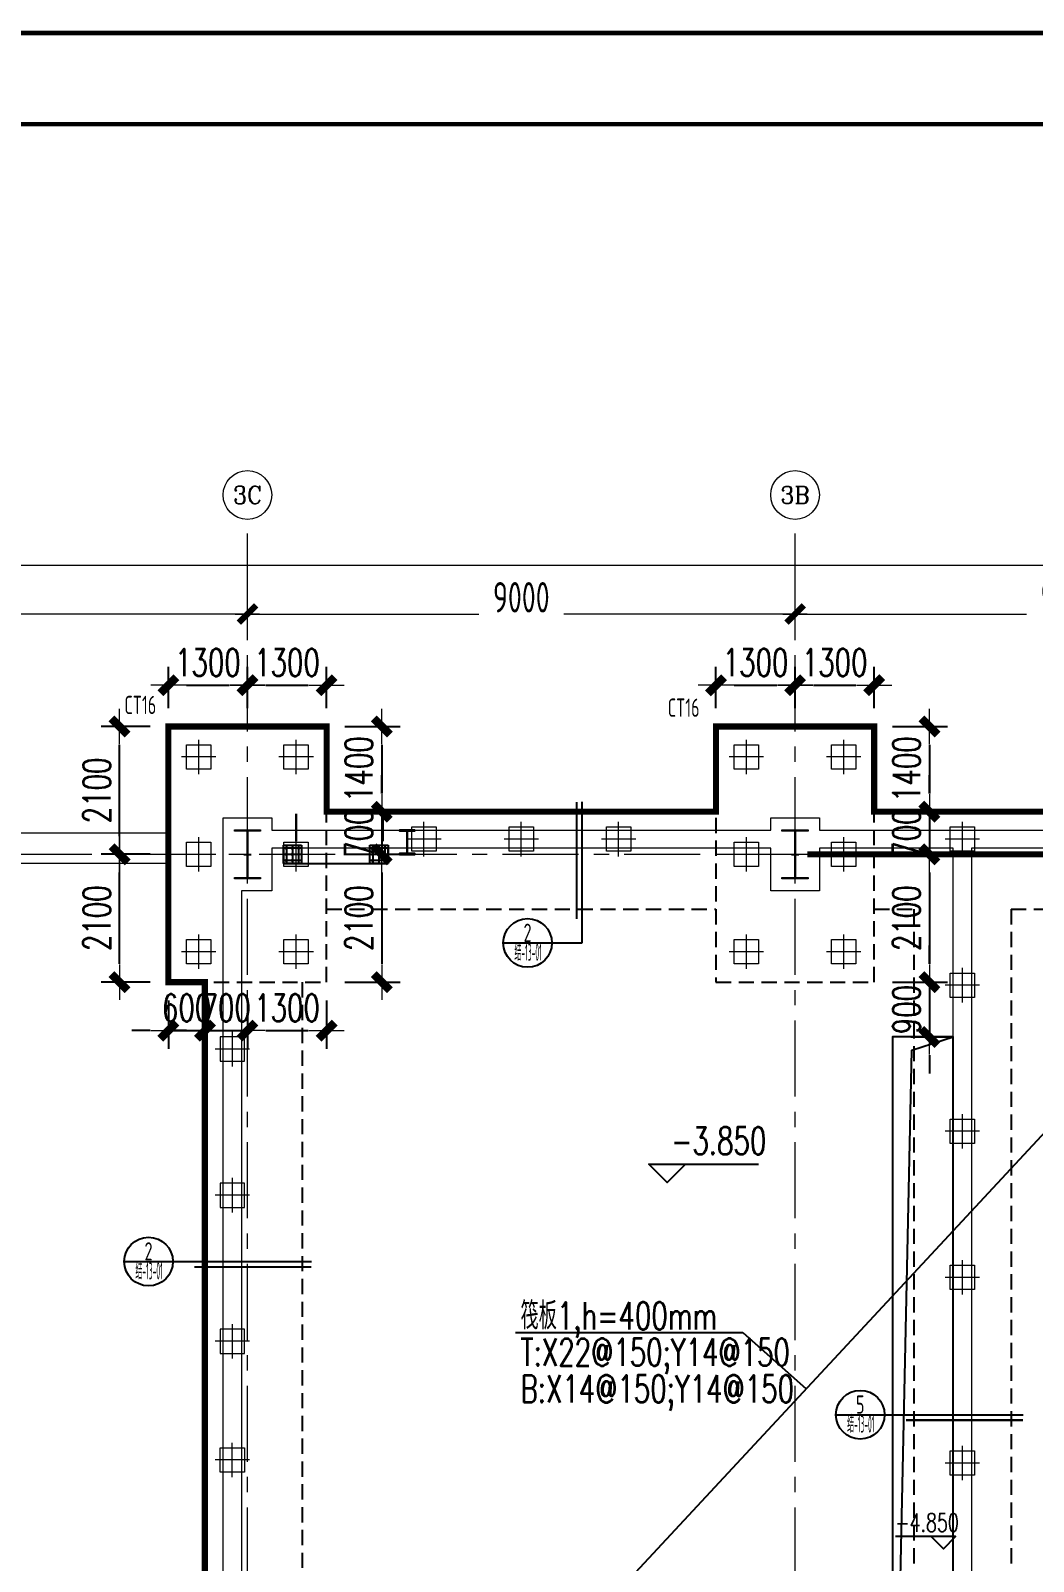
# Model space of a CAD drawing. Extents: x -1201378 to 2367219, y -619313 to 244905.
# Drawn here: x -105322 to -88842, y -195065 to -169915 of the extents above; entities that cross this region are included whole.
import ezdxf
from ezdxf.enums import TextEntityAlignment as Align

# ---------------------------------------------------------------- set-up
doc = ezdxf.new("R2010")
doc.units = 0
doc.header["$LTSCALE"] = 1000
doc.linetypes.add('CENTER', pattern=[2, 1.25, -0.25, 0.25, -0.25])
doc.linetypes.add('HIDDEN', pattern=[0.375, 0.25, -0.125])
doc.layers.get('0').update_dxf_attribs({"linetype": 'CONTINUOUS'})
doc.layers.get('Defpoints').update_dxf_attribs({"linetype": 'CONTINUOUS'})
for name, color, linetype in [('0-cxFrame', 155, 'CONTINUOUS'), ('2钢材断面', 2, 'CONTINUOUS'), ('30预埋件', 30, 'CONTINUOUS'), ('40钢材投影', 40, 'CONTINUOUS'), ('A-AXIS-DP', 126, 'CONTINUOUS'), ('A-WINDOW', 140, 'CONTINUOUS'), ('ALT_CEN-0-30', 1, 'CENTER'), ('S-BG', 131, 'CONTINUOUS'), ('S-CT1', 42, 'HIDDEN'), ('S-DOTE1', 140, 'CENTER'), ('S-SS', 111, 'CONTINUOUS'), ('S-XXX', 241, 'CONTINUOUS'), ('结构轮廓线', 1, 'CONTINUOUS')]:
    doc.layers.add(name, color=color, linetype=linetype)
for name, color, linetype, lineweight in [('0-cxText', 131, 'CONTINUOUS', 25), ('S-axis', 111, 'CONTINUOUS', 0), ('S-bkl', 4, 'CONTINUOUS', 0), ('S-col', 2, 'CONTINUOUS', 0), ('S-ct', 2, 'CONTINUOUS', 0), ('S-dim', 81, 'CONTINUOUS', 0), ('S-dote', 5, 'CENTER', 0), ('S-zhuang', 1, 'CONTINUOUS', 0), ('柱间支撑', 6, 'CENTER', 0)]:
    doc.layers.add(name, color=color, linetype=linetype, lineweight=lineweight)
doc.styles.add('_TCH_AXIS', font='COMPLEX', dxfattribs={"bigfont": 'GBCBIG'})
doc.styles.add('cx_tuming', font='simhei.ttf')
doc.styles.add('cx_tuqian1', font='')
doc.styles.add('DHTEXT-1', font='romans.shx', dxfattribs={"width": 0.7, "bigfont": 'chinese.shx'})
doc.styles.add('HZS', font='hzs.shx', dxfattribs={"width": 0.7, "bigfont": 'hztxt.shx'})
doc.styles.add('SS1', font='tj-romans1.shx', dxfattribs={"width": 0.7, "bigfont": 'tj-hztxt1.shx'})
doc.styles.add('TSSD_Dimension', font='tssdeng.shx', dxfattribs={"width": 0.7, "bigfont": 'hztxt.shx'})
doc.styles.add('黑体', font='simhei.ttf', dxfattribs={"width": 0.8})
doc.styles.get('cx_tuqian1').set_extended_font_data('SimSun')
doc.dimstyles.new('S-150-ARCHI', dxfattribs={"dimscale": 150, "dimtxt": 3, "dimasz": 2, "dimexe": 2, "dimexo": 2, "dimgap": 1, "dimtad": 1, "dimdec": 0, "dimzin": 0, "dimdsep": 46, "dimtxsty": 'SS1', "dimblk1": 'TT', "dimblk2": 'TT', "dimsah": 1, "dimcen": 1, "dimclrd": 256, "dimclre": 256, "dimclrt": 256, "dimadec": 0, "dimazin": 0, "dimtfac": 1, "dimtdec": 0, "dimtix": 1, "dimtmove": 2, "dimatfit": 0, "dimldrblk": 'TT', "dimfxl": 2, "dimtolj": 1, "dimtzin": 0, "dimarcsym": 0})
doc.dimstyles.new('TSSD_200_200', dxfattribs={"dimtxt": 500, "dimasz": 200, "dimexe": 200, "dimexo": 500, "dimgap": 200, "dimtad": 1, "dimdec": 0, "dimzin": 0, "dimdsep": 46, "dimtxsty": 'TSSD_Dimension', "dimblk": 'ARCHTICK', "dimcen": 0, "dimdle": 200, "dimclrt": 7, "dimadec": 0, "dimazin": 0, "dimtfac": 1, "dimtdec": 0, "dimtix": 1, "dimtmove": 2, "dimatfit": 3, "dimfxl": 1, "dimtolj": 1, "dimtzin": 0, "dimarcsym": 0})

# ---------------------------------------------------------------- blocks, each defined once
blk = doc.blocks.new('w42343243')
at = {"layer": 'S-col'}
blk.add_lwpolyline([(-165069, 621020), (-164639, 621020), (-164639, 621002), (-164848, 621002), (-164848, 620238), (-164639, 620238), (-164639, 620220), (-165069, 620220), (-165069, 620238), (-164860, 620238), (-164860, 621002), (-165069, 621002)], close=True, dxfattribs=at)
blk = doc.blocks.new('42343')
at = {"layer": 'A-WINDOW'}
for p in [(18000, 100), (27000, 100)]:
    blk.add_blockref('w42343243', p, dxfattribs=at)
blk = doc.blocks.new('_ArchTick')
at = {"color": 0, "linetype": 'ByBlock', "const_width": 0.5}
blk.add_lwpolyline([(-0.71, -0.71), (0.71, 0.71)], dxfattribs=at)
blk = doc.blocks.new('*D479')
at = {"layer": 'Defpoints', "color": 0, "transparency": 16777216}
for p in [(-101758, -279500), (-110758, -280358), (-101758, -280358)]:
    blk.add_point(p, dxfattribs=at)
at = {"layer": 'S-axis', "color": 0, "lineweight": -2, "transparency": 16777216}
for p, q in [((-110758, -279858), (-110758, -279300)), ((-101758, -279858), (-101758, -279300)), ((-110958, -279500), (-106957, -279500)), ((-101558, -279500), (-105560, -279500))]:
    blk.add_line(p, q, dxfattribs=at)
at = {"layer": 'S-axis', "color": 0, "lineweight": -2, "transparency": 16777216, "xscale": 200, "yscale": 200, "zscale": 200, "rotation": 180}
blk.add_blockref('_ArchTick', (-110758, -279500), dxfattribs=at)
at = {"layer": 'S-axis', "color": 0, "lineweight": -2, "transparency": 16777216, "xscale": 200, "yscale": 200, "zscale": 200}
blk.add_blockref('_ArchTick', (-101758, -279500), dxfattribs=at)
at = {"layer": 'S-axis', "color": 7, "transparency": 16777216, "insert": (-106258, -279225), "char_height": 500, "attachment_point": 5, "style": 'TSSD_Dimension'}
blk.add_mtext('\\A1;9000', dxfattribs=at)
blk = doc.blocks.new('*D480')
at = {"layer": 'Defpoints', "color": 0, "transparency": 16777216}
for p in [(-92758, -279500), (-101758, -280358), (-92758, -280358)]:
    blk.add_point(p, dxfattribs=at)
at = {"layer": 'S-axis', "color": 0, "lineweight": -2, "transparency": 16777216}
for p, q in [((-101758, -279858), (-101758, -279300)), ((-92758, -279858), (-92758, -279300)), ((-101958, -279500), (-97957, -279500)), ((-92558, -279500), (-96560, -279500))]:
    blk.add_line(p, q, dxfattribs=at)
at = {"layer": 'S-axis', "color": 0, "lineweight": -2, "transparency": 16777216, "xscale": 200, "yscale": 200, "zscale": 200, "rotation": 180}
blk.add_blockref('_ArchTick', (-101758, -279500), dxfattribs=at)
at = {"layer": 'S-axis', "color": 0, "lineweight": -2, "transparency": 16777216, "xscale": 200, "yscale": 200, "zscale": 200}
blk.add_blockref('_ArchTick', (-92758, -279500), dxfattribs=at)
at = {"layer": 'S-axis', "color": 7, "transparency": 16777216, "insert": (-97258, -279225), "char_height": 500, "attachment_point": 5, "style": 'TSSD_Dimension'}
blk.add_mtext('\\A1;9000', dxfattribs=at)
blk = doc.blocks.new('*D481')
at = {"layer": 'Defpoints', "color": 0, "transparency": 16777216}
for p in [(-83758, -279500), (-92758, -280358), (-83758, -280358)]:
    blk.add_point(p, dxfattribs=at)
at = {"layer": 'S-axis', "color": 0, "lineweight": -2, "transparency": 16777216}
for p, q in [((-92758, -279858), (-92758, -279300)), ((-83758, -279858), (-83758, -279300)), ((-92958, -279500), (-88957, -279500)), ((-83558, -279500), (-87560, -279500))]:
    blk.add_line(p, q, dxfattribs=at)
at = {"layer": 'S-axis', "color": 0, "lineweight": -2, "transparency": 16777216, "xscale": 200, "yscale": 200, "zscale": 200, "rotation": 180}
blk.add_blockref('_ArchTick', (-92758, -279500), dxfattribs=at)
at = {"layer": 'S-axis', "color": 0, "lineweight": -2, "transparency": 16777216, "xscale": 200, "yscale": 200, "zscale": 200}
blk.add_blockref('_ArchTick', (-83758, -279500), dxfattribs=at)
at = {"layer": 'S-axis', "color": 7, "transparency": 16777216, "insert": (-88258, -279225), "char_height": 500, "attachment_point": 5, "style": 'TSSD_Dimension'}
blk.add_mtext('\\A1;9000', dxfattribs=at)
blk = doc.blocks.new('*D483')
at = {"layer": 'Defpoints', "color": 0, "transparency": 16777216}
for p in [(-82958, -278700), (-268658, -280258), (-82958, -280258)]:
    blk.add_point(p, dxfattribs=at)
at = {"layer": 'S-axis', "color": 0, "lineweight": -2, "transparency": 16777216}
for p, q in [((-268658, -279758), (-268658, -278500)), ((-82958, -279758), (-82958, -278500)), ((-268858, -278700), (-176749, -278700)), ((-82758, -278700), (-174868, -278700))]:
    blk.add_line(p, q, dxfattribs=at)
at = {"layer": 'S-axis', "color": 0, "lineweight": -2, "transparency": 16777216, "xscale": 200, "yscale": 200, "zscale": 200, "rotation": 180}
blk.add_blockref('_ArchTick', (-268658, -278700), dxfattribs=at)
at = {"layer": 'S-axis', "color": 0, "lineweight": -2, "transparency": 16777216, "xscale": 200, "yscale": 200, "zscale": 200}
blk.add_blockref('_ArchTick', (-82958, -278700), dxfattribs=at)
at = {"layer": 'S-axis', "color": 7, "transparency": 16777216, "insert": (-175808, -278425), "char_height": 500, "attachment_point": 5, "style": 'TSSD_Dimension'}
blk.add_mtext('\\A1;185700', dxfattribs=at)
blk = doc.blocks.new('TK22.A0 L(Dragon)')
at = {"layer": '0-cxFrame', "color": 7, "const_width": 0.5}
blk.add_lwpolyline([(0, 0), (-1486, 0), (-1486, 841), (0, 841)], close=True, dxfattribs=at)
at = {"layer": '0-cxFrame', "const_width": 0.5}
blk.add_lwpolyline([(-80, 10), (-1466, 10), (-1466, 831), (-80, 831)], close=True, dxfattribs=at)
at = {"style": '黑体', "flags": 4}
blk.add_attdef('图幅', text='', height=3.3, dxfattribs=at).set_placement((-40, 3), align=Align.RIGHT)
at = {"layer": '0-cxText', "flags": 4}
for tag, height, style, p in [('建设单位', 3.5, 'cx_tuming', (-45, 240)), ('项目名称', 3.5, 'cx_tuming', (-45, 210)), ('子项名称', 3.5, 'cx_tuming', (-45, 180)), ('工程编号', 3.3, 'cx_tuqian1', (-35, 165)), ('图名1', 3.5, 'cx_tuming', (-45, 87)), ('图名2', 3.5, 'cx_tuming', (-45, 79)), ('图名3', 3.5, 'cx_tuming', (-45, 71)), ('出图日期', 3.3, 'cx_tuqian1', (-39, 60)), ('专业', 3.3, 'cx_tuqian1', (-55, 52)), ('图号', 3.3, 'cx_tuqian1', (-55, 44)), ('版次', 3.3, 'cx_tuqian1', (-20, 44))]:
    blk.add_attdef(tag, text='', height=height, dxfattribs=dict(at, style=style)).set_placement(p, align=Align.MIDDLE)
at = {"layer": 'Defpoints', "color": 6, "flags": 4}
for tag, height, style, p in [('tufu', 3.3, '黑体', (-12, 12)), ('dwfname', 4, 'cx_tuqian1', (-80, 3))]:
    blk.add_attdef(tag, text='', height=height, dxfattribs=dict(at, style=style)).set_placement(p, align=Align.RIGHT)
blk = doc.blocks.new('FZ-400')
for p, q in [((0, -283), (0, 283)), ((-283, 0), (283, 0))]:
    blk.add_line(p, q)
blk.add_lwpolyline([(200, -200), (-200, -200), (-200, 200), (200, 200)], close=True)
blk = doc.blocks.new('TT')
blk.add_line((-0.969, 0), (0.969, 0))
at = {"const_width": 0.45}
blk.add_lwpolyline([(-0.442, -0.442), (0.442, 0.442)], dxfattribs=at)
blk = doc.blocks.new('*D1834')
at = {"layer": 'Defpoints', "color": 0, "transparency": 16777216}
for p in [(-103860, -183448), (-103058, -183448), (-103058, -185548)]:
    blk.add_point(p, dxfattribs=at)
at = {"layer": 'S-dim', "lineweight": -2, "transparency": 16777216}
for p, q in [((-103358, -183448), (-104160, -183448)), ((-103860, -185248), (-103860, -183748)), ((-103358, -185548), (-104160, -185548))]:
    blk.add_line(p, q, dxfattribs=at)
at = {"layer": 'S-dim', "lineweight": -2, "transparency": 16777216, "xscale": 300, "yscale": 300, "zscale": 300}
for p, rotation in [((-103860, -183448), 90), ((-103860, -185548), 270)]:
    blk.add_blockref('TT', p, dxfattribs=dict(at, rotation=rotation))
at = {"layer": 'S-dim', "transparency": 16777216, "insert": (-104235, -184498), "char_height": 450, "attachment_point": 5, "rotation": 90, "style": 'SS1'}
blk.add_mtext('\\A1;2100', dxfattribs=at)
blk = doc.blocks.new('*D1835')
at = {"layer": 'Defpoints', "color": 0, "transparency": 16777216}
for p in [(-103860, -181348), (-103058, -181348), (-103058, -183448)]:
    blk.add_point(p, dxfattribs=at)
at = {"layer": 'S-dim', "lineweight": -2, "transparency": 16777216}
for p, q in [((-103358, -181348), (-104160, -181348)), ((-103860, -183148), (-103860, -181648)), ((-103358, -183448), (-104160, -183448))]:
    blk.add_line(p, q, dxfattribs=at)
at = {"layer": 'S-dim', "lineweight": -2, "transparency": 16777216, "xscale": 300, "yscale": 300, "zscale": 300}
for p, rotation in [((-103860, -181348), 90), ((-103860, -183448), 270)]:
    blk.add_blockref('TT', p, dxfattribs=dict(at, rotation=rotation))
at = {"layer": 'S-dim', "transparency": 16777216, "insert": (-104235, -182398), "char_height": 450, "attachment_point": 5, "rotation": 90, "style": 'SS1'}
blk.add_mtext('\\A1;2100', dxfattribs=at)
blk = doc.blocks.new('*D1836')
at = {"layer": 'Defpoints', "color": 0, "transparency": 16777216}
for p in [(-101758, -180670), (-103058, -181348), (-101758, -181348)]:
    blk.add_point(p, dxfattribs=at)
at = {"layer": 'S-dim', "lineweight": -2, "transparency": 16777216}
for p, q in [((-103058, -181048), (-103058, -180370)), ((-101758, -181048), (-101758, -180370)), ((-102758, -180670), (-102058, -180670))]:
    blk.add_line(p, q, dxfattribs=at)
at = {"layer": 'S-dim', "lineweight": -2, "transparency": 16777216, "xscale": 300, "yscale": 300, "zscale": 300, "rotation": 180}
blk.add_blockref('TT', (-103058, -180670), dxfattribs=at)
at = {"layer": 'S-dim', "lineweight": -2, "transparency": 16777216, "xscale": 300, "yscale": 300, "zscale": 300}
blk.add_blockref('TT', (-101758, -180670), dxfattribs=at)
at = {"layer": 'S-dim', "transparency": 16777216, "insert": (-102408, -180295), "char_height": 450, "attachment_point": 5, "style": 'SS1'}
blk.add_mtext('\\A1;1300', dxfattribs=at)
blk = doc.blocks.new('*D1837')
at = {"layer": 'Defpoints', "color": 0, "transparency": 16777216}
for p in [(-100458, -180670), (-101758, -181348), (-100458, -181348)]:
    blk.add_point(p, dxfattribs=at)
at = {"layer": 'S-dim', "lineweight": -2, "transparency": 16777216}
for p, q in [((-101758, -181048), (-101758, -180370)), ((-100458, -181048), (-100458, -180370)), ((-101458, -180670), (-100758, -180670))]:
    blk.add_line(p, q, dxfattribs=at)
at = {"layer": 'S-dim', "lineweight": -2, "transparency": 16777216, "xscale": 300, "yscale": 300, "zscale": 300, "rotation": 180}
blk.add_blockref('TT', (-101758, -180670), dxfattribs=at)
at = {"layer": 'S-dim', "lineweight": -2, "transparency": 16777216, "xscale": 300, "yscale": 300, "zscale": 300}
blk.add_blockref('TT', (-100458, -180670), dxfattribs=at)
at = {"layer": 'S-dim', "transparency": 16777216, "insert": (-101108, -180295), "char_height": 450, "attachment_point": 5, "style": 'SS1'}
blk.add_mtext('\\A1;1300', dxfattribs=at)
blk = doc.blocks.new('*D1838')
at = {"layer": 'Defpoints', "color": 0, "transparency": 16777216}
for p in [(-92758, -180670), (-94058, -181348), (-92758, -181348)]:
    blk.add_point(p, dxfattribs=at)
at = {"layer": 'S-dim', "lineweight": -2, "transparency": 16777216}
for p, q in [((-94058, -181048), (-94058, -180370)), ((-92758, -181048), (-92758, -180370)), ((-93758, -180670), (-93058, -180670))]:
    blk.add_line(p, q, dxfattribs=at)
at = {"layer": 'S-dim', "lineweight": -2, "transparency": 16777216, "xscale": 300, "yscale": 300, "zscale": 300, "rotation": 180}
blk.add_blockref('TT', (-94058, -180670), dxfattribs=at)
at = {"layer": 'S-dim', "lineweight": -2, "transparency": 16777216, "xscale": 300, "yscale": 300, "zscale": 300}
blk.add_blockref('TT', (-92758, -180670), dxfattribs=at)
at = {"layer": 'S-dim', "transparency": 16777216, "insert": (-93408, -180295), "char_height": 450, "attachment_point": 5, "style": 'SS1'}
blk.add_mtext('\\A1;1300', dxfattribs=at)
blk = doc.blocks.new('*D1839')
at = {"layer": 'Defpoints', "color": 0, "transparency": 16777216}
for p in [(-91458, -180670), (-92758, -181348), (-91458, -181348)]:
    blk.add_point(p, dxfattribs=at)
at = {"layer": 'S-dim', "lineweight": -2, "transparency": 16777216}
for p, q in [((-92758, -181048), (-92758, -180370)), ((-91458, -181048), (-91458, -180370)), ((-92458, -180670), (-91758, -180670))]:
    blk.add_line(p, q, dxfattribs=at)
at = {"layer": 'S-dim', "lineweight": -2, "transparency": 16777216, "xscale": 300, "yscale": 300, "zscale": 300, "rotation": 180}
blk.add_blockref('TT', (-92758, -180670), dxfattribs=at)
at = {"layer": 'S-dim', "lineweight": -2, "transparency": 16777216, "xscale": 300, "yscale": 300, "zscale": 300}
blk.add_blockref('TT', (-91458, -180670), dxfattribs=at)
at = {"layer": 'S-dim', "transparency": 16777216, "insert": (-92108, -180295), "char_height": 450, "attachment_point": 5, "style": 'SS1'}
blk.add_mtext('\\A1;1300', dxfattribs=at)
blk = doc.blocks.new('*D1860')
at = {"layer": 'Defpoints', "color": 0, "transparency": 16777216}
for p in [(-91458, -181348), (-91458, -182748), (-90551, -182748)]:
    blk.add_point(p, dxfattribs=at)
at = {"layer": 'S-dim', "lineweight": -2, "transparency": 16777216}
for p, q in [((-91158, -181348), (-90251, -181348)), ((-90551, -181648), (-90551, -182448)), ((-91158, -182748), (-90251, -182748))]:
    blk.add_line(p, q, dxfattribs=at)
at = {"layer": 'S-dim', "lineweight": -2, "transparency": 16777216, "xscale": 300, "yscale": 300, "zscale": 300}
for p, rotation in [((-90551, -181348), 90), ((-90551, -182748), 270)]:
    blk.add_blockref('TT', p, dxfattribs=dict(at, rotation=rotation))
at = {"layer": 'S-dim', "transparency": 16777216, "insert": (-90926, -182048), "char_height": 450, "attachment_point": 5, "rotation": 90, "style": 'SS1'}
blk.add_mtext('\\A1;1400', dxfattribs=at)
blk = doc.blocks.new('*D1861')
at = {"layer": 'Defpoints', "color": 0, "transparency": 16777216}
for p in [(-91458, -182748), (-91458, -183448), (-90551, -183448)]:
    blk.add_point(p, dxfattribs=at)
at = {"layer": 'S-dim', "lineweight": -2, "transparency": 16777216}
for p, q in [((-90551, -182448), (-90551, -182148)), ((-91158, -182748), (-90251, -182748)), ((-90551, -182748), (-90551, -183448)), ((-91158, -183448), (-90251, -183448)), ((-90551, -183748), (-90551, -184048))]:
    blk.add_line(p, q, dxfattribs=at)
at = {"layer": 'S-dim', "lineweight": -2, "transparency": 16777216, "xscale": 300, "yscale": 300, "zscale": 300}
for p, rotation in [((-90551, -182748), 270), ((-90551, -183448), 90)]:
    blk.add_blockref('TT', p, dxfattribs=dict(at, rotation=rotation))
at = {"layer": 'S-dim', "transparency": 16777216, "insert": (-90926, -183098), "char_height": 450, "attachment_point": 5, "rotation": 90, "style": 'SS1'}
blk.add_mtext('\\A1;700', dxfattribs=at)
blk = doc.blocks.new('*D1862')
at = {"layer": 'Defpoints', "color": 0, "transparency": 16777216}
for p in [(-91458, -183448), (-91458, -185548), (-90551, -185548)]:
    blk.add_point(p, dxfattribs=at)
at = {"layer": 'S-dim', "lineweight": -2, "transparency": 16777216}
for p, q in [((-91158, -183448), (-90251, -183448)), ((-90551, -183748), (-90551, -185248)), ((-91158, -185548), (-90251, -185548))]:
    blk.add_line(p, q, dxfattribs=at)
at = {"layer": 'S-dim', "lineweight": -2, "transparency": 16777216, "xscale": 300, "yscale": 300, "zscale": 300}
for p, rotation in [((-90551, -183448), 90), ((-90551, -185548), 270)]:
    blk.add_blockref('TT', p, dxfattribs=dict(at, rotation=rotation))
at = {"layer": 'S-dim', "transparency": 16777216, "insert": (-90926, -184498), "char_height": 450, "attachment_point": 5, "rotation": 90, "style": 'SS1'}
blk.add_mtext('\\A1;2100', dxfattribs=at)
blk = doc.blocks.new('*D1863')
at = {"layer": 'Defpoints', "color": 0, "transparency": 16777216}
for p in [(-100458, -181348), (-100458, -182748), (-99551, -182748)]:
    blk.add_point(p, dxfattribs=at)
at = {"layer": 'S-dim', "lineweight": -2, "transparency": 16777216}
for p, q in [((-100158, -181348), (-99251, -181348)), ((-99551, -181648), (-99551, -182448)), ((-100158, -182748), (-99251, -182748))]:
    blk.add_line(p, q, dxfattribs=at)
at = {"layer": 'S-dim', "lineweight": -2, "transparency": 16777216, "xscale": 300, "yscale": 300, "zscale": 300}
for p, rotation in [((-99551, -181348), 90), ((-99551, -182748), 270)]:
    blk.add_blockref('TT', p, dxfattribs=dict(at, rotation=rotation))
at = {"layer": 'S-dim', "transparency": 16777216, "insert": (-99926, -182048), "char_height": 450, "attachment_point": 5, "rotation": 90, "style": 'SS1'}
blk.add_mtext('\\A1;1400', dxfattribs=at)
blk = doc.blocks.new('*D1864')
at = {"layer": 'Defpoints', "color": 0, "transparency": 16777216}
for p in [(-100458, -182748), (-100458, -183448), (-99551, -183448)]:
    blk.add_point(p, dxfattribs=at)
at = {"layer": 'S-dim', "lineweight": -2, "transparency": 16777216}
for p, q in [((-99551, -182448), (-99551, -182148)), ((-100158, -182748), (-99251, -182748)), ((-99551, -182748), (-99551, -183448)), ((-100158, -183448), (-99251, -183448)), ((-99551, -183748), (-99551, -184048))]:
    blk.add_line(p, q, dxfattribs=at)
at = {"layer": 'S-dim', "lineweight": -2, "transparency": 16777216, "xscale": 300, "yscale": 300, "zscale": 300}
for p, rotation in [((-99551, -182748), 270), ((-99551, -183448), 90)]:
    blk.add_blockref('TT', p, dxfattribs=dict(at, rotation=rotation))
at = {"layer": 'S-dim', "transparency": 16777216, "insert": (-99926, -183098), "char_height": 450, "attachment_point": 5, "rotation": 90, "style": 'SS1'}
blk.add_mtext('\\A1;700', dxfattribs=at)
blk = doc.blocks.new('*D1865')
at = {"layer": 'Defpoints', "color": 0, "transparency": 16777216}
for p in [(-100458, -183448), (-100458, -185548), (-99551, -185548)]:
    blk.add_point(p, dxfattribs=at)
at = {"layer": 'S-dim', "lineweight": -2, "transparency": 16777216}
for p, q in [((-100158, -183448), (-99251, -183448)), ((-99551, -183748), (-99551, -185248)), ((-100158, -185548), (-99251, -185548))]:
    blk.add_line(p, q, dxfattribs=at)
at = {"layer": 'S-dim', "lineweight": -2, "transparency": 16777216, "xscale": 300, "yscale": 300, "zscale": 300}
for p, rotation in [((-99551, -183448), 90), ((-99551, -185548), 270)]:
    blk.add_blockref('TT', p, dxfattribs=dict(at, rotation=rotation))
at = {"layer": 'S-dim', "transparency": 16777216, "insert": (-99926, -184498), "char_height": 450, "attachment_point": 5, "rotation": 90, "style": 'SS1'}
blk.add_mtext('\\A1;2100', dxfattribs=at)
blk = doc.blocks.new('*D1866')
at = {"layer": 'Defpoints', "color": 0, "transparency": 16777216}
for p in [(-103058, -185548), (-102458, -185548), (-102458, -186345)]:
    blk.add_point(p, dxfattribs=at)
at = {"layer": 'S-dim', "lineweight": -2, "transparency": 16777216}
for p, q in [((-103058, -185848), (-103058, -186645)), ((-102458, -185848), (-102458, -186645)), ((-103358, -186345), (-103658, -186345)), ((-103058, -186345), (-102458, -186345)), ((-102158, -186345), (-101858, -186345))]:
    blk.add_line(p, q, dxfattribs=at)
at = {"layer": 'S-dim', "lineweight": -2, "transparency": 16777216, "xscale": 300, "yscale": 300, "zscale": 300}
blk.add_blockref('TT', (-103058, -186345), dxfattribs=at)
at = {"layer": 'S-dim', "lineweight": -2, "transparency": 16777216, "xscale": 300, "yscale": 300, "zscale": 300, "rotation": 180}
blk.add_blockref('TT', (-102458, -186345), dxfattribs=at)
at = {"layer": 'S-dim', "transparency": 16777216, "insert": (-102758, -185970), "char_height": 450, "attachment_point": 5, "style": 'SS1'}
blk.add_mtext('\\A1;600', dxfattribs=at)
blk = doc.blocks.new('*D1867')
at = {"layer": 'Defpoints', "color": 0, "transparency": 16777216}
for p in [(-102458, -185548), (-101758, -185548), (-101758, -186345)]:
    blk.add_point(p, dxfattribs=at)
at = {"layer": 'S-dim', "lineweight": -2, "transparency": 16777216}
for p, q in [((-102458, -185848), (-102458, -186645)), ((-101758, -185848), (-101758, -186645)), ((-102758, -186345), (-103058, -186345)), ((-102458, -186345), (-101758, -186345)), ((-101458, -186345), (-101158, -186345))]:
    blk.add_line(p, q, dxfattribs=at)
at = {"layer": 'S-dim', "lineweight": -2, "transparency": 16777216, "xscale": 300, "yscale": 300, "zscale": 300}
blk.add_blockref('TT', (-102458, -186345), dxfattribs=at)
at = {"layer": 'S-dim', "lineweight": -2, "transparency": 16777216, "xscale": 300, "yscale": 300, "zscale": 300, "rotation": 180}
blk.add_blockref('TT', (-101758, -186345), dxfattribs=at)
at = {"layer": 'S-dim', "transparency": 16777216, "insert": (-102108, -185970), "char_height": 450, "attachment_point": 5, "style": 'SS1'}
blk.add_mtext('\\A1;700', dxfattribs=at)
blk = doc.blocks.new('*D1868')
at = {"layer": 'Defpoints', "color": 0, "transparency": 16777216}
for p in [(-101758, -185548), (-100458, -185548), (-100458, -186345)]:
    blk.add_point(p, dxfattribs=at)
at = {"layer": 'S-dim', "lineweight": -2, "transparency": 16777216}
for p, q in [((-101758, -185848), (-101758, -186645)), ((-100458, -185848), (-100458, -186645)), ((-101458, -186345), (-100758, -186345))]:
    blk.add_line(p, q, dxfattribs=at)
at = {"layer": 'S-dim', "lineweight": -2, "transparency": 16777216, "xscale": 300, "yscale": 300, "zscale": 300, "rotation": 180}
blk.add_blockref('TT', (-101758, -186345), dxfattribs=at)
at = {"layer": 'S-dim', "lineweight": -2, "transparency": 16777216, "xscale": 300, "yscale": 300, "zscale": 300}
blk.add_blockref('TT', (-100458, -186345), dxfattribs=at)
at = {"layer": 'S-dim', "transparency": 16777216, "insert": (-101108, -185970), "char_height": 450, "attachment_point": 5, "style": 'SS1'}
blk.add_mtext('\\A1;1300', dxfattribs=at)
blk = doc.blocks.new('*D1948')
at = {"layer": 'Defpoints', "color": 0, "transparency": 16777216}
for p in [(-91458, -185548), (-91158, -186448), (-90551, -186448)]:
    blk.add_point(p, dxfattribs=at)
at = {"layer": 'S-dim', "lineweight": -2, "transparency": 16777216}
for p, q in [((-90551, -185248), (-90551, -184948)), ((-91158, -185548), (-90251, -185548)), ((-90551, -185548), (-90551, -186448)), ((-90858, -186448), (-90251, -186448)), ((-90551, -186748), (-90551, -187048))]:
    blk.add_line(p, q, dxfattribs=at)
at = {"layer": 'S-dim', "lineweight": -2, "transparency": 16777216, "xscale": 300, "yscale": 300, "zscale": 300}
for p, rotation in [((-90551, -185548), 270), ((-90551, -186448), 90)]:
    blk.add_blockref('TT', p, dxfattribs=dict(at, rotation=rotation))
at = {"layer": 'S-dim', "transparency": 16777216, "insert": (-90926, -185998), "char_height": 450, "attachment_point": 5, "rotation": 90, "style": 'SS1'}
blk.add_mtext('\\A1;900', dxfattribs=at)
blk = doc.blocks.new('3号一层翻口')
at = {"layer": '结构轮廓线', "color": 1, "ltscale": 500}
for p, q in [((-401168, -183348), (-401168, -183598)), ((-399448, -183598), (-399448, -183348)), ((-401168, -183598), (-399448, -183598))]:
    blk.add_line(p, q, dxfattribs=at)
blk = doc.blocks.new('20250903183753')
at = {"layer": '2钢材断面'}
for p, q in [((150, 0), (-150, 0)), ((-150, 0), (-150, -300)), ((150, -300), (150, 0)), ((-150, -300), (150, -300))]:
    blk.add_line(p, q, dxfattribs=at)
at = {"layer": '40钢材投影'}
for centre, radius in [((-100, -50), 12), ((-100, -150), 12), ((-100, -250), 12), ((-100, -50), 6), ((-100, -150), 6), ((-100, -250), 6), ((0, -50), 12), ((0, -150), 12), ((0, -250), 12), ((0, -50), 6), ((0, -150), 6), ((0, -250), 6), ((100, -50), 12), ((100, -150), 12), ((100, -251), 12), ((100, -50), 6), ((100, -150), 6), ((100, -251), 6)]:
    blk.add_circle(centre, radius, dxfattribs=at)
at = {"layer": 'ALT_CEN-0-30', "ltscale": 20}
for p, q in [((-100, 0), (-100, -300)), ((0, 0), (0, -300)), ((100, 0), (100, -300)), ((-150, -50), (150, -50)), ((-150, -150), (150, -150)), ((-150, -250), (150, -250))]:
    blk.add_line(p, q, dxfattribs=at)
blk = doc.blocks.new('20250903183821')
at = {"ltscale": 50}
blk.add_blockref('20250903183753', (0, 0), dxfattribs=at)
at = {"layer": '30预埋件', "style": 'DHTEXT-1', "text_generation_flag": 6, "width": 0.55}
blk.add_attdef('B', (-105, 65), '', height=450, rotation=180, dxfattribs=at)
blk = doc.blocks.new('A$Ccb1bed3b')
at = {"layer": '柱间支撑', "const_width": 100}
blk.add_lwpolyline([(183800, 150), (175200, 150)], dxfattribs=at)
blk = doc.blocks.new('3#轴网')
at = {"layer": 'S-axis'}
for centre in [(-101758.5, -277544.2), (-92758.5, -277544.2)]:
    blk.add_circle(centre, 400, dxfattribs=at)
at = {"layer": 'S-dote'}
for p, q in [((-101758.5, -363428.2), (-101758.5, -277944.2)), ((-92758.5, -363428.2), (-92758.5, -277944.2)), ((-78316.2, -283448.2), (-273210.6, -283448.2))]:
    blk.add_line(p, q, dxfattribs=at)
at = {"layer": 'S-axis', "style": '_TCH_AXIS'}
for s, height, p, p2 in [('3C', 294.28, (-101996.7, -277691.4), (-101520.2, -277691.4)), ('3B', 282.17, (-93000.3, -277685.3), (-92516.6, -277685.3))]:
    blk.add_text(s, height=height, dxfattribs=at).set_placement(p, p2, align=Align.FIT)
at = {"layer": 'S-axis'}
for base, p1, p2, picture, middle in [((-82958.5, -278700.4), (-268658.5, -280258.4), (-82958.5, -280258.4), '*D483', (-175808.5, -278425.4)), ((-101758.5, -279500.4), (-110758.5, -280358.4), (-101758.5, -280358.4), '*D479', (-106258.5, -279225.4)), ((-92758.5, -279500.4), (-101758.5, -280358.4), (-92758.5, -280358.4), '*D480', (-97258.5, -279225.4)), ((-83758.5, -279500.4), (-92758.5, -280358.4), (-83758.5, -280358.4), '*D481', (-88258.5, -279225.4))]:
    dim = blk.add_linear_dim(base=base, p1=p1, p2=p2, angle=0, dimstyle='TSSD_200_200', dxfattribs=at)
    dim.commit()
    dim.dimension.update_dxf_attribs({"geometry": picture, "text_midpoint": middle, "dimtype": 161})

msp = doc.modelspace()

# ---------------------------------------------------------------- linework, layer by layer
at = {"layer": 'A-AXIS-DP', "color": 1, "ltscale": 10000}
msp.add_lwpolyline([(-99258.5, -183448.3), (-99008.5, -183448.3), (-99008.5, -183436.3), (-99129.5, -183436.3), (-99129.5, -183060.3), (-99008.5, -183060.3), (-99008.5, -183048.3), (-99258.5, -183048.3), (-99258.5, -183060.3), (-99137.5, -183060.3), (-99137.5, -183436.3), (-99258.5, -183436.3)], close=True, dxfattribs=at)
at = {"layer": 'S-BG'}
msp.add_lwpolyline([(-91158.5, -201459.1), (-90158.5, -201459.1), (-90158.5, -186448.2), (-91158.5, -186448.2)], close=True, dxfattribs=at)
for points in [[(-91158.5, -201459.1), (-90840.5, -186665.9), (-90158.5, -186448.2)], [(-94561, -188537.5), (-94861, -188837.5), (-95161, -188537.5), (-93361, -188537.5)], [(-90520.3, -194656.8), (-90320.3, -194856.8), (-90120.3, -194656.8), (-91109, -194656.8)]]:
    msp.add_lwpolyline(points, dxfattribs=at)
at = {"layer": 'S-bkl'}
for p, q in [((-103058.5, -183098.2), (-251012.9, -183098.2)), ((-103028.5, -183597.3), (-250596.6, -183597.3))]:
    msp.add_line(p, q, dxfattribs=at)
at = {"layer": 'S-col'}
for points in [[(-102158.5, -200798.2), (-102158.5, -184048.3), (-102158.5, -182848.3), (-101358.5, -182848.3), (-101358.5, -183048.3), (-93158.5, -183048.3), (-93158.5, -182848.3), (-92358.5, -182848.3), (-92358.5, -183048.3), (-84158.5, -183048.3), (-84158.5, -182848.3), (-82958.5, -182848.3), (-82958.5, -201998.2), (-84158.5, -201998.2), (-84158.5, -201799.1), (-92358.5, -201799.1), (-92358.5, -201998.2), (-93158.5, -201998.2), (-93158.5, -201799.1), (-101358.5, -201799.1), (-101358.5, -201998.2), (-102158.5, -201998.2), (-102158.5, -200798.2)], [(-101358.5, -183348.3), (-101358.5, -184048.3), (-101858.5, -184048.3), (-101858.5, -200798.2), (-101358.5, -200798.2), (-101358.5, -201499.1), (-93158.5, -201499.1), (-93158.5, -200798.2), (-92358.5, -200798.2), (-92358.5, -201499.1), (-90158.5, -201499.1), (-90158.5, -183348.3), (-92358.5, -183348.3), (-92358.5, -184048.3), (-93158.5, -184048.3), (-93158.5, -183348.3), (-101358.5, -183348.3)]]:
    msp.add_lwpolyline(points, dxfattribs=at)
msp.add_lwpolyline([(-89858.5, -183348.3), (-89858.5, -201499.1), (-84158.5, -201499.1), (-84158.5, -200798.2), (-83258.5, -200798.2), (-83258.5, -195798), (-84358.5, -195798), (-84358.5, -194998), (-83258.5, -194998), (-83258.5, -189848), (-84358.5, -189848), (-84358.5, -189048), (-83258.5, -189048), (-83258.5, -184048.3), (-84158.5, -184048.3), (-84158.5, -183348.3)], close=True, dxfattribs=at)
at = {"layer": 'S-ct', "const_width": 100}
msp.add_lwpolyline([(-82458.3, -196698.2), (-82458.3, -194098.2), (-82658.5, -194098.2), (-82658.5, -190748.2), (-82458.3, -190748.2), (-82458.3, -188148.2), (-82658.5, -188148.2), (-82658.5, -185548.2), (-82458.5, -185548.2), (-82458.5, -181348.2), (-85058.5, -181348.2), (-85058.5, -182748.3), (-91458.5, -182748.3), (-91458.5, -181348.2), (-94058.5, -181348.2), (-94058.5, -182748.3), (-100458.5, -182748.3), (-100458.5, -181348.2), (-103058.5, -181348.2), (-103058.5, -185548.2), (-102458.5, -185548.2), (-102458.5, -199298.2)], dxfattribs=at)
at = {"layer": 'S-CT1'}
for p, q in [((-100458.5, -184348.3), (-94058.5, -184348.3)), ((-91458.5, -184348.3), (-90808.5, -184348.3)), ((-90808.5, -184348.3), (-90808.5, -200498.7)), ((-89208.5, -184348.3), (-89208.5, -200498.8)), ((-89208.5, -184348.3), (-85058.5, -184348.3)), ((-100858.5, -185548.2), (-100858.5, -199298.2))]:
    msp.add_line(p, q, dxfattribs=at)
for points in [[(-100458.5, -185548.2), (-100458.5, -181348.2), (-103058.5, -181348.2), (-103058.5, -185548.2)], [(-91458.5, -185548.2), (-91458.5, -181348.2), (-94058.5, -181348.2), (-94058.5, -185548.2)]]:
    msp.add_lwpolyline(points, close=True, dxfattribs=at)
at = {"layer": 'S-DOTE1', "ltscale": 0.25}
for p, q in [((-101818.5, -183448.2), (-101698.5, -183448.2)), ((-101758.5, -183388.2), (-101758.5, -183508.2)), ((-92818.5, -183448.2), (-92698.5, -183448.2)), ((-92758.5, -183388.2), (-92758.5, -183508.2))]:
    msp.add_line(p, q, dxfattribs=at)
at = {"layer": 'S-SS'}
for p, q in [((-103058.5, -203498.2), (-82458.5, -181348.2)), ((-97353.1, -191303.4), (-93615.8, -191303.4)), ((-93615.8, -191303.4), (-92577.2, -192228.2))]:
    msp.add_line(p, q, dxfattribs=at)
at = {"layer": 'S-XXX'}
for p, q in [((-96258, -184903.9), (-96258, -182586.4)), ((-97555.2, -184903.9), (-96258, -184903.9)), ((-103784.3, -190138.6), (-100706.4, -190138.6)), ((-92087.6, -192655.5), (-89009.7, -192655.5))]:
    msp.add_line(p, q, dxfattribs=at)
at = {"layer": 'S-XXX', "const_width": 36}
for points in [[(-96348, -184511.2), (-96348, -182586.4)], [(-102631.2, -190228.6), (-100706.4, -190228.6)], [(-90934.5, -192745.5), (-89009.7, -192745.5)]]:
    msp.add_lwpolyline(points, dxfattribs=at)
at = {"layer": 'S-XXX'}
for centre in [(-97155.2, -184903.9), (-103384.3, -190138.6), (-91687.6, -192655.5)]:
    msp.add_circle(centre, 400, dxfattribs=at)

# ---------------------------------------------------------------- block references
at = {"ltscale": 500}
ref = msp.add_blockref('20250903183821', (-101018.5, -183298.2), dxfattribs=dict(at, xscale=-1))
ref.add_attrib('B', 'I', (-100913, -182783.2), dxfattribs={"layer": '30预埋件', "height": 450, "style": 'DHTEXT-1', "text_generation_flag": 6, "width": 0.55})
ref = msp.add_blockref('20250903183821', (-99598.5, -183298.2), dxfattribs=dict(at, xscale=-1))
ref.add_attrib('B', 'I', (-99493, -182783.2), dxfattribs={"layer": '30预埋件', "height": 450, "style": 'DHTEXT-1', "text_generation_flag": 6, "width": 0.55})
at = {"layer": '0-cxFrame', "xscale": 150, "yscale": 150, "zscale": 150}
msp.add_blockref('TK22.A0 L(Dragon)', (-64991.7, -296102.2), dxfattribs=at)
at = {"layer": 'S-axis'}
msp.add_blockref('3#轴网', (0, 100000), dxfattribs=at)
at = {"layer": 'S-col'}
msp.add_blockref('42343', (45095.7, -804168.2), dxfattribs=at)
at = {"layer": 'S-SS'}
for name, p in [('3号一层翻口', (300000, 0)), ('A$Ccb1bed3b', (-267758.5, -183598.2))]:
    msp.add_blockref(name, p, dxfattribs=at)
at = {"layer": 'S-zhuang', "color": 0, "ltscale": 0.5, "rotation": 90}
for p in [(-102558.5, -181848.2), (-100958.5, -181848.2), (-93558.5, -181848.2), (-91958.5, -181848.2), (-98858.5, -183198.2), (-97258.5, -183198.2), (-95658.5, -183198.2), (-90008.5, -183198.3), (-102558.5, -183448.2), (-100958.5, -183448.2), (-93558.5, -183448.2), (-91958.5, -183448.2), (-102558.5, -185048.2), (-100958.5, -185048.2), (-93558.5, -185048.2), (-91958.5, -185048.2), (-90008.5, -185598.3), (-90008.5, -187998.3), (-90008.5, -190398.3), (-102008.5, -193398.2), (-90008.5, -193449.1)]:
    msp.add_blockref('FZ-400', p, dxfattribs=at)
at = {"layer": 'S-zhuang', "color": 0, "ltscale": 0.5, "xscale": -1, "rotation": 90}
for p in [(-102008.5, -186648.2), (-102008.5, -189048.2), (-102008.5, -191448.2)]:
    msp.add_blockref('FZ-400', p, dxfattribs=at)

# ---------------------------------------------------------------- texts
at = {"layer": 'S-BG', "style": 'SS1', "width": 0.7}
for s, height, p in [('-3.850', 450, (-94796.7, -188380, 0)), ('-4.850', 300, (-91110.7, -194576.5, 0))]:
    msp.add_text(s, height=height, dxfattribs=at).set_placement(p)
at = {"layer": 'S-SS', "style": 'SS1', "width": 0.7}
for s, p in [('筏板1,h=400mm', (-97271.1, -191253.8, 0)), ('T:X22@150;Y14@150', (-97271.1, -191853.8, 0)), ('B:X14@150;Y14@150', (-97271.1, -192453.8, 0))]:
    msp.add_text(s, height=450, dxfattribs=at).set_placement(p)
at = {"layer": 'S-XXX', "style": 'HZS'}
for s, height, width, p in [('CT16', 300, 0.75, (-103519.2, -181143.8)), ('CT16', 300, 0.75, (-94589.6, -181188.7)), ('2', 300, 0.75, (-97155.2, -184886.5)), ('结-13-01', 280, 0.3, (-97145.1, -185197.2)), ('2', 300, 0.75, (-103384.3, -190121.2)), ('结-13-01', 280, 0.3, (-103374.2, -190431.8)), ('5', 300, 0.75, (-91687.6, -192638.1)), ('结-13-01', 280, 0.3, (-91677.5, -192948.7))]:
    msp.add_text(s, height=height, dxfattribs=dict(at, width=width)).set_placement(p, align=Align.CENTER)

# ---------------------------------------------------------------- dimensions: what is measured, and where the dimension line sits
at = {"layer": 'S-dim'}
for base, p1, p2, picture, middle in [((-101758.5, -180669.8), (-103058.5, -181348.2), (-101758.5, -181348.2), '*D1836', (-102408.5, -180294.8)), ((-100458.5, -180669.8), (-101758.5, -181348.2), (-100458.5, -181348.2), '*D1837', (-101108.5, -180294.8)), ((-92758.5, -180669.8), (-94058.5, -181348.2), (-92758.5, -181348.2), '*D1838', (-93408.5, -180294.8)), ((-91458.5, -180669.8), (-92758.5, -181348.2), (-91458.5, -181348.2), '*D1839', (-92108.5, -180294.8)), ((-102458.5, -186345), (-103058.5, -185548.2), (-102458.5, -185548.2), '*D1866', (-102758.5, -185970)), ((-101758.5, -186345), (-102458.5, -185548.2), (-101758.5, -185548.2), '*D1867', (-102108.5, -185970)), ((-100458.5, -186345), (-101758.5, -185548.2), (-100458.5, -185548.2), '*D1868', (-101108.5, -185970))]:
    dim = msp.add_linear_dim(base=base, p1=p1, p2=p2, dimstyle='S-150-ARCHI', dxfattribs=at)
    dim.commit()
    dim.dimension.update_dxf_attribs({"geometry": picture, "text_midpoint": middle})
for base, p1, p2, picture, middle in [((-103859.6, -181348.2), (-103058.5, -183448.2), (-103058.5, -181348.2), '*D1835', (-104234.6, -182398.2)), ((-99550.9, -182748.3), (-100458.5, -181348.2), (-100458.5, -182748.3), '*D1863', (-99925.9, -182048.2)), ((-90550.9, -182748.3), (-91458.5, -181348.2), (-91458.5, -182748.3), '*D1860', (-90925.9, -182048.2)), ((-99550.9, -183448.2), (-100458.5, -182748.3), (-100458.5, -183448.2), '*D1864', (-99925.9, -183098.2)), ((-90550.9, -183448.2), (-91458.5, -182748.3), (-91458.5, -183448.2), '*D1861', (-90925.9, -183098.2)), ((-103859.6, -183448.2), (-103058.5, -185548.2), (-103058.5, -183448.2), '*D1834', (-104234.6, -184498.2)), ((-99550.9, -185548.2), (-100458.5, -183448.2), (-100458.5, -185548.2), '*D1865', (-99925.9, -184498.2)), ((-90550.9, -185548.2), (-91458.5, -183448.2), (-91458.5, -185548.2), '*D1862', (-90925.9, -184498.2)), ((-90550.9, -186448.2), (-91458.5, -185548.2), (-91158.5, -186448.2), '*D1948', (-90925.9, -185998.2))]:
    dim = msp.add_linear_dim(base=base, p1=p1, p2=p2, angle=90, dimstyle='S-150-ARCHI', dxfattribs=at)
    dim.commit()
    dim.dimension.update_dxf_attribs({"geometry": picture, "text_midpoint": middle})

doc.saveas('drawing.dxf')
